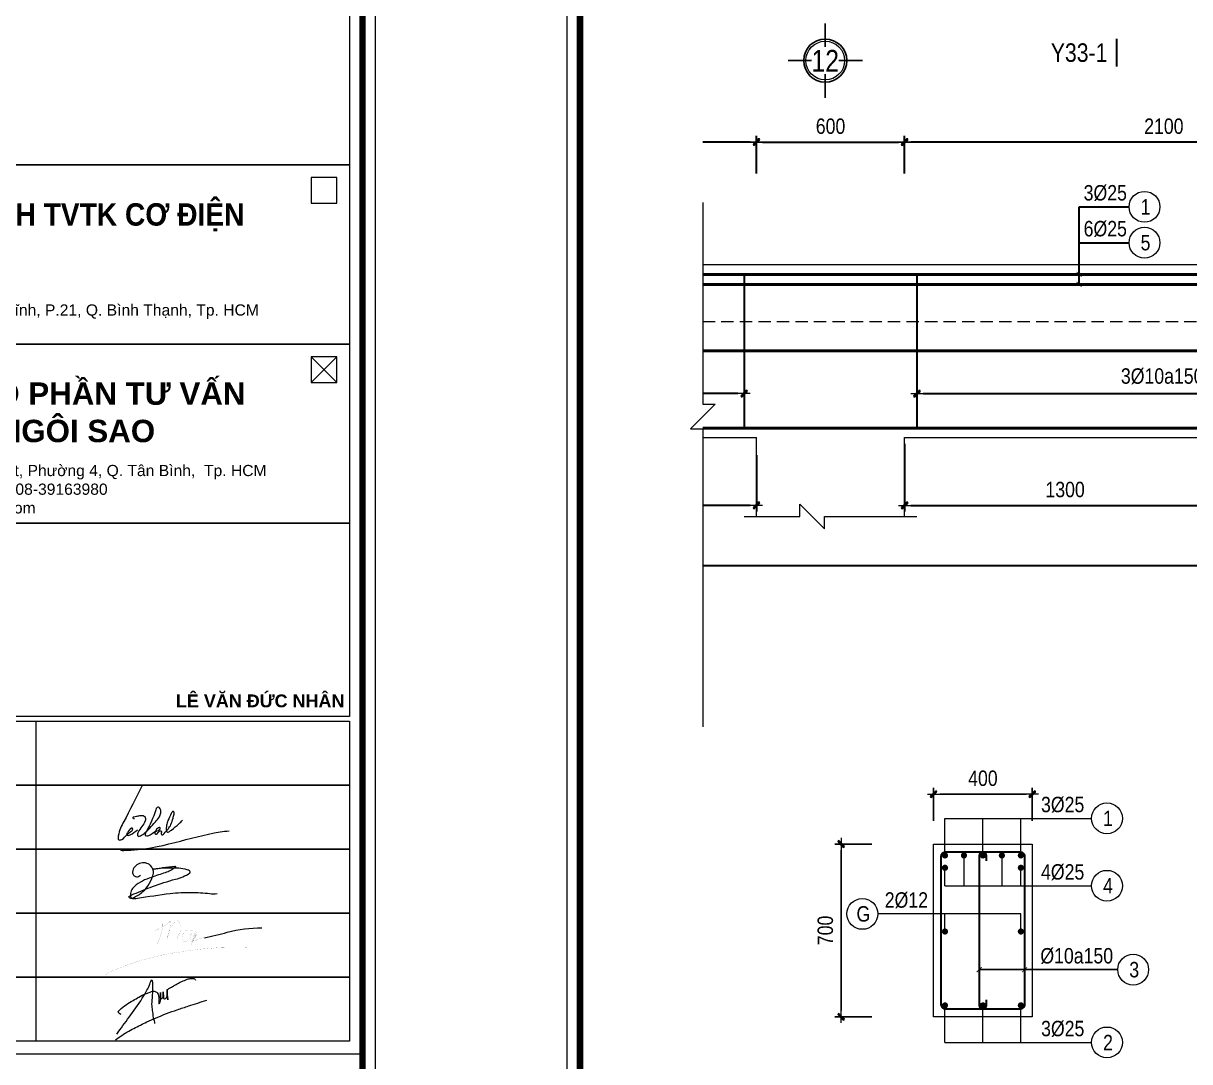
# Model space of a CAD drawing. Header units: millimetres. Extents: x 397144 to 8960116, y 345581 to 674207.
# Drawn here: x 5148064 to 5152788, y 653111 to 657317 of the extents above; entities that cross this region are included whole.
import ezdxf
from ezdxf.enums import TextEntityAlignment as Align
from ezdxf.xclip import XClip

# ---------------------------------------------------------------- set-up
doc = ezdxf.new("R2010")
doc.units = ezdxf.units.MM
doc.header["$XCLIPFRAME"] = 0
doc.header["$PDSIZE"] = -10
doc.linetypes.add('HIDDEN', pattern=[0.375, 0.25, -0.125])
doc.layers.get('0').update_dxf_attribs({"linetype": 'CONTINUOUS'})
doc.layers.get('Defpoints').update_dxf_attribs({"color": 12, "linetype": 'CONTINUOUS'})
for name, color, linetype, lineweight in [('2', 2, 'CONTINUOUS', 20), ('CDAI', 8, 'CONTINUOUS', 30), ('CHG_XX_Khung ten$0$TEXT', 7, 'CONTINUOUS', 15), ('CTHEP', 2, 'CONTINUOUS', 50), ('DBAO', 3, 'CONTINUOUS', 20), ('DGIONG', 4, 'CONTINUOUS', 13), ('KTH', 150, 'CONTINUOUS', 5), ('Net khuat', 8, 'HIDDEN', 13), ('STICK', 1, 'CONTINUOUS', 9), ('TEXT', 7, 'CONTINUOUS', 15)]:
    doc.layers.add(name, color=color, linetype=linetype, lineweight=lineweight)
doc.layers.add('8', color=8, linetype='CONTINUOUS')
doc.styles.add('CHG_XX_Khung ten$0$A1 BORDER$0$ARIAL', font='arial.ttf')
doc.styles.add('CHG_XX_Khung ten$0$A1 BORDER$0$Arial - Bold', font='arialbd.ttf', dxfattribs={"height": 2.5})
doc.styles.add('CHG_XX_Khung ten$0$Arial - Bold', font='arialbd.ttf')
doc.styles.add('HELVECONDENSE', font='VHELVCN_0.TTF')
doc.styles.add('Star-HelCon', font='VHELVCN_0.TTF')
doc.styles.add('TTP-HelCon', font='VHELVCN_0.TTF')
doc.styles.add('VNI-HELVE-CONDENSE', font='VHELVCN_0.TTF')
doc.dimstyles.new('kc-25', dxfattribs={"dimtxt": 62.5, "dimasz": 20, "dimexe": 20, "dimexo": 50, "dimgap": 25, "dimtad": 3, "dimdec": 0, "dimzin": 0, "dimdsep": 46, "dimtxsty": 'VNI-HELVE-CONDENSE', "dimblk": 'DIM', "dimcen": 2.5, "dimclrd": 256, "dimclre": 154, "dimclrt": 7, "dimaunit": 1, "dimadec": 0, "dimazin": 0, "dimtfac": 1, "dimtdec": 0, "dimtix": 1, "dimtmove": 0, "dimatfit": 3, "dimldrblk": 'DOT', "dimfxl": 1, "dimtolj": 1, "dimtzin": 0, "dimarcsym": 0})
doc.dimstyles.new('TTP-25', dxfattribs={"dimscale": 25, "dimtxt": 2.5, "dimasz": 1, "dimexe": 1, "dimexo": 1, "dimgap": 0.09, "dimtad": 0, "dimdec": 4, "dimrnd": 5, "dimzin": 9, "dimdsep": 46, "dimtxsty": 'TTP-HelCon', "dimblk": 'Stick1', "dimcen": 0.09, "dimdle": 1.5, "dimclrd": 256, "dimclre": 256, "dimclrt": 7, "dimadec": 0, "dimazin": 0, "dimtfac": 1, "dimtdec": 4, "dimtmove": 0, "dimatfit": 3, "dimldrblk": '_ArchTick1', "dimfxl": 1, "dimtvp": 1, "dimtolj": 1, "dimtzin": 0, "dimarcsym": 0})

# ---------------------------------------------------------------- blocks, each defined once
blk = doc.blocks.new('dau truc')
blk.add_circle((0, 0), 180)
at = {"layer": '8'}
for p, q in [((0, 127), (0, 345)), ((-127, 0), (-345, 0)), ((345, 0), (127, 0)), ((0, -345), (0, -127))]:
    blk.add_line(p, q, dxfattribs=at)
blk.add_circle((0, 0), 200, dxfattribs=at)
at = {"layer": 'TEXT', "style": 'HELVECONDENSE'}
blk.add_attdef('A', text='', height=233, dxfattribs=at).set_placement((0, 0), align=Align.MIDDLE)
blk = doc.blocks.new('MC')
at = {"layer": 'CTHEP', "const_width": 10}
blk.add_lwpolyline([(0, 150), (0, 0)], dxfattribs=at)
at = {"layer": 'TEXT', "style": 'TTP-HelCon'}
blk.add_attdef('A', text='', height=100, dxfattribs=at).set_placement((-50, 25.5), align=Align.RIGHT)
blk = doc.blocks.new('Stick1')
at = {"layer": 'STICK'}
h = blk.add_hatch(color=256, dxfattribs=at)
edge = h.paths.add_edge_path()
edge.add_line((0.3, 0.5), (-0.5, -0.3))
edge.add_arc((-0.4, -0.4), 0.141, 135, 315)
edge.add_line((-0.3, -0.5), (0.5, 0.3))
edge.add_arc((0.4, 0.4), 0.141, 315, 495)
blk.add_line((1, 0), (-1, 0), dxfattribs=at)
blk.add_lwpolyline([(0.3, 0.5), (-0.5, -0.3, 1), (-0.3, -0.5), (0.5, 0.3, 1), (0.3, 0.5, 1)], format="xyb", dxfattribs=at)
blk = doc.blocks.new('*D8381')
at = {"layer": 'Defpoints', "color": 0, "transparency": 16777216}
for p in [(5185290.4, 590133.3), (5187240.4, 590050.8), (5185290.4, 589993.3)]:
    blk.add_point(p, dxfattribs=at)
at = {"layer": 'KTH', "lineweight": -2, "transparency": 16777216}
for p, q in [((5185290.4, 590108.3), (5185290.4, 589968.3)), ((5187215.4, 589993.3), (5185315.4, 589993.3)), ((5187240.4, 590025.8), (5187240.4, 589968.3))]:
    blk.add_line(p, q, dxfattribs=at)
at = {"layer": 'KTH', "lineweight": -2, "transparency": 16777216, "xscale": 25, "yscale": 25, "zscale": 25, "rotation": 180}
blk.add_blockref('Stick1', (5185290.4, 589993.3), dxfattribs=at)
at = {"layer": 'KTH', "lineweight": -2, "transparency": 16777216, "xscale": 25, "yscale": 25, "zscale": 25}
blk.add_blockref('Stick1', (5187240.4, 589993.3), dxfattribs=at)
at = {"layer": 'KTH', "color": 7, "transparency": 16777216, "insert": (5186265.4, 590063.2), "char_height": 62.5, "attachment_point": 5, "style": 'TTP-HelCon'}
blk.add_mtext('\\A1;3Þ10a150-3', dxfattribs=at)
blk = doc.blocks.new('_ArchTick1')
at = {"color": 0, "const_width": 3.81}
blk.add_lwpolyline([(-12.7, -12.7), (12.7, 12.7)], dxfattribs=at)
blk = doc.blocks.new('*D8382')
at = {"layer": 'Defpoints', "color": 0, "transparency": 16777216}
for p in [(5189990.4, 590133.3), (5187940.4, 590050.8), (5189990.4, 589993.3)]:
    blk.add_point(p, dxfattribs=at)
at = {"layer": 'KTH', "lineweight": -2, "transparency": 16777216}
for p, q in [((5189990.4, 590108.3), (5189990.4, 589968.3)), ((5187940.4, 590025.8), (5187940.4, 589968.3)), ((5187965.4, 589993.3), (5189965.4, 589993.3))]:
    blk.add_line(p, q, dxfattribs=at)
at = {"layer": 'KTH', "lineweight": -2, "transparency": 16777216, "xscale": 25, "yscale": 25, "zscale": 25, "rotation": 180}
blk.add_blockref('Stick1', (5187940.4, 589993.3), dxfattribs=at)
at = {"layer": 'KTH', "lineweight": -2, "transparency": 16777216, "xscale": 25, "yscale": 25, "zscale": 25}
blk.add_blockref('Stick1', (5189990.4, 589993.3), dxfattribs=at)
at = {"layer": 'KTH', "color": 7, "transparency": 16777216, "insert": (5188965.4, 590063.2), "char_height": 62.5, "attachment_point": 5, "style": 'TTP-HelCon'}
blk.add_mtext('\\A1;3Þ10a150-3', dxfattribs=at)
blk = doc.blocks.new('*D8383')
at = {"layer": 'Defpoints', "color": 0, "transparency": 16777216}
for p in [(5187890.4, 591012.3), (5187890.4, 590859.2), (5189990.4, 590859.2)]:
    blk.add_point(p, dxfattribs=at)
at = {"layer": 'KTH', "lineweight": -2, "transparency": 16777216}
for p, q in [((5187890.4, 590884.2), (5187890.4, 591037.3)), ((5189990.4, 590884.2), (5189990.4, 591037.3)), ((5189965.4, 591012.3), (5187915.4, 591012.3))]:
    blk.add_line(p, q, dxfattribs=at)
at = {"layer": 'KTH', "lineweight": -2, "transparency": 16777216, "xscale": 25, "yscale": 25, "zscale": 25, "rotation": 180}
blk.add_blockref('Stick1', (5187890.4, 591012.3), dxfattribs=at)
at = {"layer": 'KTH', "lineweight": -2, "transparency": 16777216, "xscale": 25, "yscale": 25, "zscale": 25}
blk.add_blockref('Stick1', (5189990.4, 591012.3), dxfattribs=at)
at = {"layer": 'KTH', "color": 7, "transparency": 16777216, "insert": (5188940.4, 591076.1), "char_height": 62.5, "attachment_point": 5, "style": 'TTP-HelCon'}
blk.add_mtext('\\A1;2100', dxfattribs=at)
blk = doc.blocks.new('*D8384')
at = {"layer": 'Defpoints', "color": 0, "transparency": 16777216}
for p in [(5187890.4, 591012.3), (5187290.4, 590859.2), (5187890.4, 590859.2)]:
    blk.add_point(p, dxfattribs=at)
at = {"layer": 'KTH', "lineweight": -2, "transparency": 16777216}
for p, q in [((5187290.4, 590884.2), (5187290.4, 591037.3)), ((5187890.4, 590884.2), (5187890.4, 591037.3)), ((5187315.4, 591012.3), (5187865.4, 591012.3))]:
    blk.add_line(p, q, dxfattribs=at)
at = {"layer": 'KTH', "lineweight": -2, "transparency": 16777216, "xscale": 25, "yscale": 25, "zscale": 25, "rotation": 180}
blk.add_blockref('Stick1', (5187290.4, 591012.3), dxfattribs=at)
at = {"layer": 'KTH', "lineweight": -2, "transparency": 16777216, "xscale": 25, "yscale": 25, "zscale": 25}
blk.add_blockref('Stick1', (5187890.4, 591012.3), dxfattribs=at)
at = {"layer": 'KTH', "color": 7, "transparency": 16777216, "insert": (5187590.4, 591076.1), "char_height": 62.5, "attachment_point": 5, "style": 'TTP-HelCon'}
blk.add_mtext('\\A1;600', dxfattribs=at)
blk = doc.blocks.new('*D8385')
at = {"layer": 'Defpoints', "color": 0, "transparency": 16777216}
for p in [(5187890.4, 589814.8), (5189190.4, 589814.8), (5189190.4, 589540.6)]:
    blk.add_point(p, dxfattribs=at)
at = {"layer": 'KTH', "lineweight": -2, "transparency": 16777216}
for p, q in [((5187890.4, 589789.8), (5187890.4, 589515.6)), ((5189190.4, 589789.8), (5189190.4, 589515.6)), ((5187915.4, 589540.6), (5189165.4, 589540.6))]:
    blk.add_line(p, q, dxfattribs=at)
at = {"layer": 'KTH', "lineweight": -2, "transparency": 16777216, "xscale": 25, "yscale": 25, "zscale": 25, "rotation": 180}
blk.add_blockref('Stick1', (5187890.4, 589540.6), dxfattribs=at)
at = {"layer": 'KTH', "lineweight": -2, "transparency": 16777216, "xscale": 25, "yscale": 25, "zscale": 25}
blk.add_blockref('Stick1', (5189190.4, 589540.6), dxfattribs=at)
at = {"layer": 'KTH', "color": 7, "transparency": 16777216, "insert": (5188540.4, 589604.4), "char_height": 62.5, "attachment_point": 5, "style": 'TTP-HelCon'}
blk.add_mtext('\\A1;1300', dxfattribs=at)
blk = doc.blocks.new('DIM')
h = blk.add_hatch(color=1)
h.paths.add_polyline_path([(0.49, 0.29, 1), (0.29, 0.49), (-0.19, 0), (0.19, 0)])
h.paths.add_polyline_path([(0.19, 0), (-0.19, 0), (-0.49, -0.29, 1), (-0.29, -0.49)])
at = {"color": 9}
for p, q in [((-0.19, 0), (-1.5, 0)), ((0.19, 0), (1.5, 0))]:
    blk.add_line(p, q, dxfattribs=at)
at = {"color": 1}
for p, q in [((-0.49, -0.29), (0.29, 0.49)), ((-0.29, -0.49), (0.49, 0.29)), ((-0.19, 0), (0.19, 0))]:
    blk.add_line(p, q, dxfattribs=at)
blk.add_arc((-0.39, -0.39), 0.138, 135, 315, dxfattribs=at)
blk = doc.blocks.new('*D8386')
at = {"layer": 'Defpoints', "color": 0, "transparency": 16777216}
for p in [(5185990.4, 589789.5), (5187290.4, 589769.1), (5185990.4, 589540.6)]:
    blk.add_point(p, dxfattribs=at)
at = {"layer": 'KTH', "lineweight": -2, "transparency": 16777216}
for p, q in [((5185990.4, 589764.5), (5185990.4, 589515.6)), ((5187290.4, 589744.1), (5187290.4, 589515.6)), ((5187265.4, 589540.6), (5186015.4, 589540.6))]:
    blk.add_line(p, q, dxfattribs=at)
at = {"layer": 'KTH', "lineweight": -2, "transparency": 16777216, "xscale": 25, "yscale": 25, "zscale": 25, "rotation": 180}
blk.add_blockref('Stick1', (5185990.4, 589540.6), dxfattribs=at)
at = {"layer": 'KTH', "lineweight": -2, "transparency": 16777216, "xscale": 25, "yscale": 25, "zscale": 25}
blk.add_blockref('Stick1', (5187290.4, 589540.6), dxfattribs=at)
at = {"layer": 'KTH', "color": 7, "transparency": 16777216, "insert": (5186640.4, 589604.4), "char_height": 62.5, "attachment_point": 5, "style": 'TTP-HelCon'}
blk.add_mtext('\\A1;1300', dxfattribs=at)
blk = doc.blocks.new('*D8387')
at = {"layer": 'Defpoints', "color": 0, "transparency": 16777216}
for p in [(5185290.4, 591012.3), (5185290.4, 590848.3), (5187290.4, 590859.2)]:
    blk.add_point(p, dxfattribs=at)
at = {"layer": 'KTH', "lineweight": -2, "transparency": 16777216}
for p, q in [((5185290.4, 590873.3), (5185290.4, 591037.3)), ((5187290.4, 590884.2), (5187290.4, 591037.3)), ((5187265.4, 591012.3), (5185315.4, 591012.3))]:
    blk.add_line(p, q, dxfattribs=at)
at = {"layer": 'KTH', "lineweight": -2, "transparency": 16777216, "xscale": 25, "yscale": 25, "zscale": 25, "rotation": 180}
blk.add_blockref('Stick1', (5185290.4, 591012.3), dxfattribs=at)
at = {"layer": 'KTH', "lineweight": -2, "transparency": 16777216, "xscale": 25, "yscale": 25, "zscale": 25}
blk.add_blockref('Stick1', (5187290.4, 591012.3), dxfattribs=at)
at = {"layer": 'KTH', "color": 7, "transparency": 16777216, "insert": (5186290.4, 591076.1), "char_height": 62.5, "attachment_point": 5, "style": 'TTP-HelCon'}
blk.add_mtext('\\A1;2000', dxfattribs=at)
blk = doc.blocks.new('*D1226')
at = {"layer": 'Defpoints', "color": 0, "transparency": 16777216}
for p in [(5180090.4, 589449.5), (5189890.4, 589464.5), (5189890.4, 589296.9)]:
    blk.add_point(p, dxfattribs=at)
at = {"layer": 'KTH', "lineweight": -2, "transparency": 16777216}
for p, q in [((5180090.4, 589424.5), (5180090.4, 589271.9)), ((5189890.4, 589439.5), (5189890.4, 589271.9)), ((5180115.4, 589296.9), (5189865.4, 589296.9))]:
    blk.add_line(p, q, dxfattribs=at)
at = {"layer": 'KTH', "lineweight": -2, "transparency": 16777216, "xscale": 25, "yscale": 25, "zscale": 25, "rotation": 180}
blk.add_blockref('Stick1', (5180090.4, 589296.9), dxfattribs=at)
at = {"layer": 'KTH', "lineweight": -2, "transparency": 16777216, "xscale": 25, "yscale": 25, "zscale": 25}
blk.add_blockref('Stick1', (5189890.4, 589296.9), dxfattribs=at)
at = {"layer": 'KTH', "color": 7, "transparency": 16777216, "insert": (5184990.4, 589360.7), "char_height": 62.5, "attachment_point": 5, "style": 'TTP-HelCon'}
blk.add_mtext('\\A1;10500', dxfattribs=at)
blk = doc.blocks.new('CHG_XX_Khung ten')
for p, q in [((816, 283.93), (820, 287.93)), ((820, 283.93), (816, 287.93)), ((687, 179), (824, 179))]:
    blk.add_line(p, q)
at = {"color": 9, "linetype": 'Continuous'}
blk.add_line((773, 231), (773, 181), dxfattribs=at)
for points in [[(15, 579), (826, 579), (826, 15), (15, 15)], [(816, 311.93), (820, 311.93), (820, 315.93), (816, 315.93)], [(816, 283.93), (820, 283.93), (820, 287.93), (816, 287.93)]]:
    blk.add_lwpolyline(points, close=True)
at = {"color": 4, "linetype": 'Continuous', "const_width": 1}
blk.add_lwpolyline([(17, 577), (824, 577), (824, 17), (17, 17)], close=True, dxfattribs=at)
at = {"linetype": 'Continuous'}
for points in [[(689, 368.62), (822, 368.62), (822, 317.93), (689, 317.93)], [(689, 317.93), (822, 317.93), (822, 289.93), (689, 289.93)], [(689, 289.93), (822, 289.93), (822, 261.93), (689, 261.93)]]:
    blk.add_lwpolyline(points, close=True, dxfattribs=at)
at = {"color": 9, "linetype": 'Continuous'}
for points in [[(689, 261.93), (822, 261.93), (822, 231.73), (689, 231.73)], [(822, 221), (689, 221), (689, 231), (822, 231)], [(822, 211), (689, 211), (689, 221), (822, 221)], [(822, 201), (689, 201), (689, 211), (822, 211)], [(822, 191), (689, 191), (689, 201), (822, 201)], [(822, 181), (689, 181), (689, 191), (822, 191)]]:
    blk.add_lwpolyline(points, close=True, dxfattribs=at)
blk.add_lwpolyline([(822, 211), (689, 211), (822, 211)], dxfattribs=at)
at = {"color": 1}
for points in [[(785.63, 182.08), (787.56, 184.76), (789.61, 187.7), (790.35, 188.98), (790.79, 189.92), (791.06, 190.59), (791.21, 189.09), (791.18, 188.31), (791.14, 187.75), (791.09, 186.47), (791.21, 185.58), (791.42, 184.31), (791.51, 183.99), (791.51, 183.74)], [(786.29, 185.19), (785.86, 185.61), (786.06, 185.86), (787.11, 186.7), (788.17, 187.35), (789.1, 187.9), (790.12, 188.41), (790.69, 188.61), (791.04, 188.74), (791.47, 188.79), (791.73, 188.72), (791.92, 188.61), (792.08, 188.33), (792.16, 188.06), (792.21, 187.84), (792.21, 187.27), (792.2, 187.05), (792.23, 186.85), (792.39, 187.1), (792.48, 187.84), (792.46, 188.12), (792.44, 188.61), (792.46, 188.03), (792.53, 187.67), (792.73, 187.74), (792.86, 187.87), (792.9, 188.09), (792.9, 188.28), (792.87, 188.7), (792.91, 188.19), (792.93, 187.79), (792.94, 187.69), (793.11, 187.61), (793.31, 187.73), (793.45, 187.93), (793.48, 188.22), (793.48, 188.64), (793.48, 189.05), (793.48, 188.49), (793.56, 187.84), (793.63, 187.45), (793.48, 188.6), (793.51, 188.92), (794.2, 189.45), (794.72, 189.76), (795.44, 190.17), (796.2, 190.5), (796.65, 190.69), (797.26, 190.79), (797.77, 190.74), (797.95, 190.55)], [(785.43, 181.21), (786.17, 181.73), (788.31, 183), (790.34, 184), (791.77, 184.64), (795.08, 185.91), (796.87, 186.5), (799.7, 187.42)]]:
    blk.add_spline(points, degree=3, dxfattribs=at)
at = {"layer": 'CHG_XX_Khung ten$0$TEXT', "color": 1}
blk.add_lwpolyline([(801.29, 204.04, -0.124137), (800.16, 204.02, 0.028888), (797.25, 204.19, 0.026156), (793.98, 204.04, 0.007061), (788.86, 203.28, -0.091769), (787.85, 203.27, -0.25841), (787.51, 203.62, -0.039719), (788.28, 204, -0.004242), (791.23, 205.18, -0.019244), (794.8, 206.31, 0.094204), (797.02, 207.28, 0.504882), (796.98, 207.63, 0.07616), (796.3, 207.87, 0.041135), (794.97, 208.03, 0.034641), (791.34, 207.9, 0.01407), (792.8, 208.12, 0.003668), (794.71, 208.36, -0.800617), (794.79, 208.18, -0.093248), (793.21, 207.32, 0.020479), (791.05, 206.59, 0.096842), (788.38, 205.18, 0.259163), (787.77, 203.63, 0.564182), (788.17, 203.39, 0.087383), (789.69, 204.36, 0.156422), (791.35, 207.23, 0.228987), (790.91, 208.45, 0.272068), (789.19, 208.76, 0.293527), (788.08, 207.43, 0.171419), (788.25, 206.94, 0.281707), (788.69, 206.7, 0.217513), (789.34, 206.92)], format="xyb", dxfattribs=at)
at = {"layer": 'CHG_XX_Khung ten$0$TEXT', "color": 1, "const_width": 0.0121}
for points in [[(791.6, 198.34, 0.143835), (794.1, 199.89, -0.075685), (793.5, 197.02, -0.172299), (794.95, 199.92, -0.299798), (795.6, 198.96, -0.170508), (795.36, 197.75, 0.168316), (795.11, 197.03)], [(791.95, 196.04, -0.054469), (792.33, 197.1, 0.103257), (792.78, 199.38)], [(797.47, 197.92, 0.401177), (797.3, 198.32, 0.483935), (795.9, 197.43, 0.196997), (796.02, 196.61, 0.296639), (796.38, 196.53, 0.183057), (797.12, 197.39)], [(797.48, 198.09, 0.142769), (797.07, 197.1, 0.220826), (797.29, 196.56, 0.106687), (798.07, 198.16, 0.181562), (797.64, 197.4, -0.039872), (797.25, 196.09, -0.060225), (798.09, 197.69, 0.017174), (797.52, 196.45, -0.149286), (799.3, 197.16)], [(806.31, 195.73, -0.026807), (805.12, 195.66, 0.027369), (800.25, 195.52, 0.022423), (795.26, 194.89, 0.038275), (791.04, 194.04, 0.053272), (785.95, 192.37, 0.118692), (783.44, 190.96)]]:
    blk.add_lwpolyline(points, format="xyb", dxfattribs=at)
at = {"layer": 'CHG_XX_Khung ten$0$TEXT', "color": 1}
for centre, radius, start, end in [((808.51, 174.85), 23.83, 90.5448, 103.6788), ((793.37, 230.45), 33.81, 280.1185, 286.3373)]:
    blk.add_arc(centre, radius, start, end, dxfattribs=at)
for points in [[(789.62, 220.97), (786.72, 215.31), (785.87, 213.03), (785.94, 212.46), (786.42, 212.53), (787.18, 213.24), (787.77, 213.73), (788.12, 214.16), (788.07, 214.29), (787.94, 214.27), (787.28, 213.56), (787.2, 213.33), (787.26, 213.21), (787.44, 213.16), (787.7, 213.23), (788.87, 214.02)], [(788.4, 215.73), (788.18, 215.82), (788.21, 216), (788.32, 216.07), (788.7, 216.16), (789.23, 216.24), (789.76, 216.24), (790.01, 216.08), (790.1, 215.79), (790.05, 215.41), (788.96, 213.65), (788.88, 213.4), (788.88, 213.13), (789, 213.02), (789.17, 213.01), (789.51, 213.17), (790.77, 214.27), (791.67, 215.27), (792.3, 216.07), (792.5, 216.66), (792.49, 217.11), (792.33, 217.45), (792.13, 217.58), (791.94, 217.52), (791.73, 217.16), (790.12, 213.5), (790.04, 213.21), (790.14, 213.12), (791.53, 213.7), (792.32, 214.06), (792.42, 214.24), (792.36, 214.39), (792.17, 214.35), (791.86, 214.12), (791.68, 213.82), (791.57, 213.47), (791.67, 213.35), (791.96, 213.42), (792.51, 213.89), (792.61, 213.78), (792.55, 213.52), (792.61, 213.3), (792.77, 213.25), (793.05, 213.46), (794.1, 214.86), (794.42, 215.85), (794.57, 216.45), (794.53, 216.83), (794.42, 216.89), (794.27, 216.8), (794.14, 216.57), (793.62, 215.47), (793.41, 214.74), (793.36, 214.18), (793.41, 213.82), (793.56, 213.67), (793.77, 213.71), (794.19, 213.99), (795.35, 214.98), (795.89, 215.51)], [(786.22, 211.12), (786.28, 210.87), (786.71, 210.78), (801.78, 213.69), (803.18, 213.88)]]:
    blk.add_spline(points, degree=3, dxfattribs=at)
at = {"style": 'CHG_XX_Khung ten$0$Arial - Bold'}
blk.add_text('LÊ VĂN ĐỨC NHÂN', height=2.0073, dxfattribs=at).set_placement((821.19, 234.17), align=Align.MIDDLE_RIGHT)
at = {"ltscale": 10}
for s, insert, char_height, width, attachment_point, style in [('{\\W0.9;CÔNG TY TNHH TVTK CƠ ĐIỆN \\PĐỒNG TÂM}', (739.49, 311.93), 3.5, 76.248, 1, 'CHG_XX_Khung ten$0$A1 BORDER$0$Arial - Bold'), ('\\pt8.75;Địa chỉ: 168 Xô Viết Nghệ Tĩnh, P.21, Q. Bình Thạnh, Tp. HCM \\P\\ptz;Tel: (084.28) 3898 0958', (739.49, 290.93), 1.75, 83.001, 7, 'CHG_XX_Khung ten$0$A1 BORDER$0$ARIAL'), ('CÔNG TY CỔ PHẦN TƯ VẤN \\PXÂY DỰNG NGÔI SAO', (739.49, 283.93), 3.5, 76.248, 1, 'CHG_XX_Khung ten$0$A1 BORDER$0$Arial - Bold'), ('Địa chỉ: 34 Hoàng Quốc Việt, Phường 4, Q. Tân Bình,  Tp. HCM\\PTel: +08-39163980 - Fax : +08-39163980 \\PEmail:  ctyngoisao@gmail.com', (739.49, 262.93), 1.75, 83.001, 7, 'CHG_XX_Khung ten$0$A1 BORDER$0$ARIAL')]:
    blk.add_mtext(s, dxfattribs=dict(at, insert=insert, char_height=char_height, width=width, attachment_point=attachment_point, style=style))
blk = doc.blocks.new('*D2241')
at = {"layer": 'Defpoints', "color": 0, "ltscale": 500, "transparency": 16777216}
for p in [(5151750.7, 654195.1), (5151750.7, 654061.9), (5152150.7, 654061.9)]:
    blk.add_point(p, dxfattribs=at)
at = {"layer": 'KTH', "lineweight": -2, "ltscale": 500, "transparency": 16777216}
for p, q in [((5151750.7, 654086.9), (5151750.7, 654220.1)), ((5152125.7, 654195.1), (5151775.7, 654195.1)), ((5152150.7, 654086.9), (5152150.7, 654220.1))]:
    blk.add_line(p, q, dxfattribs=at)
at = {"layer": 'KTH', "lineweight": -2, "ltscale": 500, "transparency": 16777216, "xscale": 25, "yscale": 25, "zscale": 25, "rotation": 180}
blk.add_blockref('Stick1', (5151750.7, 654195.1), dxfattribs=at)
at = {"layer": 'KTH', "lineweight": -2, "ltscale": 500, "transparency": 16777216, "xscale": 25, "yscale": 25, "zscale": 25}
blk.add_blockref('Stick1', (5152150.7, 654195.1), dxfattribs=at)
at = {"layer": 'KTH', "color": 7, "ltscale": 500, "transparency": 16777216, "insert": (5151950.7, 654258.9), "char_height": 62.5, "attachment_point": 5, "style": 'TTP-HelCon'}
blk.add_mtext('\\A1;400', dxfattribs=at)
blk = doc.blocks.new('*D2242')
at = {"layer": 'Defpoints', "color": 0, "ltscale": 500, "transparency": 16777216}
for p in [(5151526.3, 653992.9), (5151376.4, 653292.9), (5151526.3, 653292.9)]:
    blk.add_point(p, dxfattribs=at)
at = {"layer": 'KTH', "lineweight": -2, "ltscale": 500, "transparency": 16777216}
for p, q in [((5151501.3, 653992.9), (5151351.4, 653992.9)), ((5151376.4, 653967.9), (5151376.4, 653317.9)), ((5151501.3, 653292.9), (5151351.4, 653292.9))]:
    blk.add_line(p, q, dxfattribs=at)
at = {"layer": 'KTH', "lineweight": -2, "ltscale": 500, "transparency": 16777216, "xscale": 25, "yscale": 25, "zscale": 25}
for p, rotation in [((5151376.4, 653992.9), 90), ((5151376.4, 653292.9), 270)]:
    blk.add_blockref('Stick1', p, dxfattribs=dict(at, rotation=rotation))
at = {"layer": 'KTH', "color": 7, "ltscale": 500, "transparency": 16777216, "insert": (5151312.6, 653642.9), "char_height": 62.5, "attachment_point": 5, "rotation": 90, "style": 'TTP-HelCon'}
blk.add_mtext('\\A1;700', dxfattribs=at)
blk = doc.blocks.new('Y-37')
at = {"layer": 'CTHEP'}
blk.add_line((1119.46907, 681.17417), (49858.11137, 681.13827), dxfattribs=at)
for points in [[(49989.46907, 361.93876), (49989.46907, 990.12597), (171.95451, 990.1847)], [(172.63649, 368.18914), (10138.47515, 368.18041), (10718.3369, 368.1785), (17169.46907, 368.15021), (17743.51458, 368.14833), (49905.53617, 368.12618), (49905.53617, 891.00169)]]:
    blk.add_lwpolyline(points, dxfattribs=at)
at = {"layer": 'Net khuat', "ltscale": 200}
blk.add_lwpolyline([(1769.46647, 329.18456), (1769.46647, 799.18779), (50019.46907, 799.18779)], dxfattribs=at)
blk = doc.blocks.new('AY-33')
at = {"layer": 'CDAI', "ltscale": 52.5}
for p, q in [((5187240.36551, 590479.86265), (5187240.36551, 589849.86265)), ((5187940.36291, 590479.85882), (5187940.36291, 589853.84268))]:
    blk.add_line(p, q, dxfattribs=at)
at = {"layer": 'CTHEP'}
for p, q in [((5185290.40499, 590435.84949), (5189990.36291, 590435.83785)), ((5171674.09057, 590166.85075), (5196483.5754, 590166.83185))]:
    blk.add_line(p, q, dxfattribs=at)
for points in [[(5196810.36291, 589847.60311), (5196810.36291, 590475.79032), (5171520.36551, 590475.86587)], [(5171578.60447, 590230.25598), (5171578.60447, 589853.86591), (5196259.37159, 589853.84476), (5196748.53006, 589853.79053), (5196748.53006, 589853.79053)]]:
    blk.add_lwpolyline(points, dxfattribs=at)
at = {"layer": 'DBAO'}
for points in [[(5187890.36291, 589814.84602), (5196840.36149, 589814.83525), (5196840.36291, 590514.70496), (5171490.36551, 590514.87736), (5171490.36551, 589814.86587), (5171490.36551, 589814.86587), (5171490.36551, 589494.86587)], [(5179890.36291, 589814.85649), (5187290.36551, 589814.84674)], [(5187290.36551, 589494.86265), (5187290.36551, 589814.86265)], [(5187890.36291, 589494.86265), (5187890.36291, 589814.86265)]]:
    blk.add_lwpolyline(points, dxfattribs=at)
at = {"layer": 'DGIONG'}
blk.add_lwpolyline([(5187240.36551, 589494.86265), (5187465.36551, 589494.86265), (5187465.36551, 589544.86265), (5187565.36551, 589444.86265), (5187565.36551, 589494.86265), (5187940.36291, 589494.85882)], dxfattribs=at)
for centre in [(5188862.0621, 590749.66704), (5188862.0621, 590604.36804)]:
    blk.add_circle(centre, 62.5, dxfattribs=at)
at = {"layer": 'Net khuat', "ltscale": 200}
blk.add_lwpolyline([(5171490.36551, 589814.86587), (5171490.36551, 589814.86587), (5172090.36551, 589814.86587), (5172090.36551, 590284.86587), (5196840.36244, 590284.86587)], dxfattribs=at)
at = {"xscale": 0.75, "yscale": 0.75, "zscale": 0.75}
blk.add_blockref('MC', (5172970.64772, 589082.08523), dxfattribs=at).add_auto_attribs({'A': 'Y33-1'})
at = {"layer": '2', "ltscale": 300}
ref = blk.add_blockref('dau truc', (5171790.36551, 589106.50433), dxfattribs=dict(at, xscale=0.4367131292819977, yscale=0.4367131292819977, zscale=0.4367131292819977))
ref.add_attrib('A', '12', dxfattribs={"layer": 'TEXT', "height": 87.5, "style": 'HELVECONDENSE'}).set_placement((5171790.36551, 589106.50433), align=Align.MIDDLE)
at = {"layer": 'TEXT', "style": 'TTP-HelCon'}
for s, p in [('3Þ25', (5188615.55205, 590775.51998)), ('6Þ25', (5188615.55205, 590630.22098))]:
    blk.add_text(s, height=62.5, dxfattribs=at).set_placement(p)
at = {"layer": 'TEXT', "style": 'Star-HelCon'}
for s, p in [('1', (5188866.22876, 590749.66704)), ('5', (5188866.22876, 590604.36804))]:
    blk.add_text(s, height=62.5, dxfattribs=at).set_placement(p, align=Align.MIDDLE)
at = {"layer": 'KTH'}
for base, p1, p2, picture, middle in [((5185290.36551, 591012.25699), (5187290.36551, 590859.16026), (5185290.36551, 590848.25699), '*D8387', (5186290.36551, 591076.09032)), ((5187890.36291, 591012.25699), (5187290.36551, 590859.16026), (5187890.36291, 590859.16026), '*D8384', (5187590.36421, 591076.09032)), ((5185990.36551, 589540.60081), (5187290.36551, 589769.12152), (5185990.36551, 589789.45943), '*D8386', (5186640.36551, 589604.43415))]:
    dim = blk.add_linear_dim(base=base, p1=p1, p2=p2, angle=180, dimstyle='TTP-25', override={"dimtmove": 1}, dxfattribs=at)
    dim.commit()
    dim.dimension.update_dxf_attribs({"geometry": picture, "text_midpoint": middle})
for base, p1, p2, picture, middle in [((5187890.36291, 591012.25316), (5189990.36291, 590859.16026), (5187890.36291, 590859.16026), '*D8383', (5188940.36291, 591076.08649)), ((5189190.36291, 589540.60081), (5187890.36291, 589814.83301), (5189190.36291, 589814.81866), '*D8385', (5188540.36291, 589604.43415))]:
    dim = blk.add_linear_dim(base=base, p1=p1, p2=p2, dimstyle='TTP-25', override={"dimtmove": 1}, dxfattribs=at)
    dim.commit()
    dim.dimension.update_dxf_attribs({"geometry": picture, "text_midpoint": middle})
dim = blk.add_linear_dim(base=(5185290.36551, 589993.28646), p1=(5187240.36551, 590050.75981), p2=(5185290.36551, 590133.29964), angle=180, text='3Þ10a150-3', dimstyle='TTP-25', override={"dimtmove": 1}, dxfattribs=at)
dim.commit()
dim.dimension.update_dxf_attribs({"geometry": '*D8381', "text_midpoint": (5186265.36551, 590063.20313)})
for base, p1, p2, text, picture, middle in [((5189990.36291, 589993.28646), (5187940.36291, 590050.75981), (5189990.36291, 590133.29964), '3Þ10a150-3', '*D8382', (5188965.36291, 590063.20313)), ((5189890.36551, 589296.88478), (5180090.36551, 589449.53386), (5189890.36551, 589464.49877), '10500', '*D1226', (5184990.36551, 589360.71811))]:
    dim = blk.add_linear_dim(base=base, p1=p1, p2=p2, text=text, dimstyle='TTP-25', override={"dimtmove": 1}, dxfattribs=at)
    dim.commit()
    dim.dimension.update_dxf_attribs({"geometry": picture, "text_midpoint": middle})
at = {"layer": 'DGIONG'}
for points in [[(5188597.04028, 590475.85893), (5188597.04001, 590749.66704), (5188799.5621, 590749.66704)], [(5188597.03992, 590435.85893), (5188597.03966, 590604.36804), (5188799.56174, 590604.36804)]]:
    blk.add_leader(points, dimstyle='kc-25', override={"dimtad": 0, "dimldrblk": 'ArchTick', "dimfxl": 100, "dimarcsym": 1}, dxfattribs=at)

msp = doc.modelspace()

# ---------------------------------------------------------------- linework, layer by layer
at = {"layer": 'CDAI', "ltscale": 0.8}
msp.add_lwpolyline([(5150318.75628, 663460.45642), (5167688.36171, 663460.45642), (5167688.36171, 648942.57726), (5150318.75628, 648942.57726)], close=True, dxfattribs=at)
at = {"layer": 'DGIONG'}
msp.add_lwpolyline([(5150816.09843, 656591.42908), (5150816.09843, 655774.93072), (5150866.09843, 655774.93072), (5150766.09843, 655674.93072), (5150816.09843, 655674.93072), (5150816.09843, 654467.2386)], dxfattribs=at)

# ---------------------------------------------------------------- block references
at = {"layer": 'CDAI'}
ref = msp.add_blockref('AY-33', (-20478.27974, 68060.02924), dxfattribs=at)
XClip(ref).set_block_clipping_path([(5170797.036019085, 588847.9135108036), (5188044.6407116679, 591175.458884406)])
ref = msp.add_blockref('AY-33', (-36256.82443, 65824.19403), dxfattribs=at)
XClip(ref).set_block_clipping_path([(5187072.9228530833, 588883.4720972711), (5197002.229731461, 591175.458884406)])
at = {"layer": 'KTH', "ltscale": 0.8, "xscale": 25.92478421702978, "yscale": 25.92478421702978, "zscale": 25.92478421702978}
msp.add_blockref('CHG_XX_Khung ten', (5128075.29142, 648501.85593), dxfattribs=at)
at = {"layer": 'KTH'}
ref = msp.add_blockref('Y-37', (5148353.31066, 654963.63534), dxfattribs=at)
XClip(ref).set_block_clipping_path([(24214.9519791277, -680.1193877168), (36382.772109678, 1780.5019833395)])

# ---------------------------------------------------------------- next in the draw order: block references
at = {"layer": 'KTH', "ltscale": 0.8, "xscale": 25.92478421702978, "yscale": 25.92478421702978, "zscale": 25.92478421702978}
msp.add_blockref('CHG_XX_Khung ten', (5149878.03495, 648501.85593), dxfattribs=at)

# ---------------------------------------------------------------- next in the draw order: linework, layer by layer
at = {"layer": 'CDAI'}
msp.add_lwpolyline([(5151800.67761, 653961.60434), (5152100.67761, 653961.60434, -0.4142135624), (5152119.42761, 653942.85434), (5152119.42761, 653342.85434, -0.4142135624), (5152100.67761, 653324.10434), (5151800.67761, 653324.10434, -0.4142135624), (5151781.92761, 653342.85434), (5151781.92761, 653942.85434, -0.4142135624)], format="xyb", close=True, dxfattribs=at)
msp.add_lwpolyline([(5151965.67761, 653924.68435), (5151965.67761, 653946.60434, 0.4142135624), (5151950.67761, 653961.60434), (5151950.67761, 653961.60434, 0.4142135624), (5151935.67761, 653946.60434), (5151935.67761, 653339.10434, 0.4142135624), (5151950.67761, 653324.10434), (5151950.67761, 653324.10434, 0.4142135624), (5151965.67761, 653339.10434), (5151965.67761, 653361.02433)], format="xyb", dxfattribs=at)
at = {"layer": 'CTHEP', "const_width": 12.5}
for points in [[(5151790.67761, 653946.60434, 1), (5151803.17761, 653946.60434, 1)], [(5151867.55261, 653946.60434, 1), (5151880.05261, 653946.60434, 1)], [(5151944.42761, 653946.60434, 1), (5151956.92761, 653946.60434, 1)], [(5152021.30261, 653946.60434, 1), (5152033.80261, 653946.60434, 1)], [(5152098.17761, 653946.60434, 1), (5152110.67761, 653946.60434, 1)], [(5151790.67761, 653896.60434, 1), (5151803.17761, 653896.60434, 1)], [(5152098.17761, 653896.60434, 1), (5152110.67761, 653896.60434, 1)], [(5151803.17761, 653638.4474, -1), (5151790.67761, 653638.4474, -1)], [(5152110.67761, 653638.4474, -1), (5152098.17761, 653638.4474, -1)], [(5151790.67761, 653339.10434, 1), (5151803.17761, 653339.10434, 1)], [(5151944.42761, 653339.10434, 1), (5151956.92761, 653339.10434, 1)], [(5152098.17761, 653339.10434, 1), (5152110.67761, 653339.10434, 1)]]:
    msp.add_lwpolyline(points, format="xyb", close=True, dxfattribs=at)
at = {"layer": 'DBAO', "flags": 128}
for points in [[(5151750.67761, 653992.85434), (5152150.67761, 653992.85434)], [(5152150.67761, 653992.85434), (5152150.67761, 653292.85434), (5151750.67761, 653292.85434), (5151750.67761, 653992.85434)]]:
    msp.add_lwpolyline(points, dxfattribs=at)
at = {"layer": 'DGIONG'}
for p, q in [((5151796.92761, 653946.60434), (5151796.92761, 654096.60434)), ((5151796.92761, 654096.60434), (5152390.67761, 654096.60434)), ((5151950.67761, 653946.60434), (5151950.67761, 654096.60434)), ((5152104.42761, 653946.60434), (5152104.42761, 654096.60434)), ((5151873.80261, 653946.60434), (5151873.80261, 653823.68358)), ((5152027.55261, 653946.60434), (5152027.55261, 653823.68358)), ((5151796.92761, 653823.68358), (5151796.92761, 653896.60434)), ((5152104.42761, 653823.68358), (5152104.42761, 653896.60434)), ((5151796.92761, 653823.68358), (5152390.67761, 653823.68358)), ((5152104.42761, 653709.82919), (5151524.8801, 653709.82919)), ((5151796.92761, 653638.4474), (5151796.92761, 653709.82919)), ((5152104.42761, 653638.4474), (5152104.42761, 653709.82919)), ((5151796.92761, 653189.10434), (5151796.92761, 653339.10434)), ((5151950.67761, 653189.10434), (5151950.67761, 653339.10434)), ((5152104.42761, 653189.10434), (5152104.42761, 653339.10434)), ((5151796.92761, 653189.10434), (5152390.67761, 653189.10434))]:
    msp.add_line(p, q, dxfattribs=at)
for centre in [(5152453.17761, 654096.60434), (5152453.17761, 653823.68358), (5151462.3801, 653709.82919), (5152559.29764, 653483.95264), (5152453.17761, 653189.10434)]:
    msp.add_circle(centre, 62.5, dxfattribs=at)

# ---------------------------------------------------------------- next in the draw order: texts
at = {"layer": 'TEXT', "style": 'TTP-HelCon'}
for s, p in [('3Þ25', (5152186.13595, 654121.60434)), ('4Þ25', (5152186.13595, 653848.68358)), ('2Þ12', (5151553.17176, 653734.82919)), ('Þ10a150', (5152183.36183, 653508.95264)), ('3Þ25', (5152186.40129, 653214.10434))]:
    msp.add_text(s, height=62.5, dxfattribs=at).set_placement(p)
at = {"layer": 'TEXT', "style": 'Star-HelCon'}
for s, p in [('1', (5152457.34428, 654096.60434)), ('4', (5152457.34428, 653823.68358)), ('G', (5151466.54676, 653709.82919)), ('3', (5152563.46431, 653483.95264)), ('2', (5152457.34428, 653189.10434))]:
    msp.add_text(s, height=62.5, dxfattribs=at).set_placement(p, align=Align.MIDDLE)

# ---------------------------------------------------------------- next in the draw order: dimensions: what is measured, and where the dimension line sits
at = {"layer": 'KTH', "ltscale": 500}
dim = msp.add_linear_dim(base=(5151750.67761, 654195.10434), p1=(5152150.67761, 654061.86629), p2=(5151750.67761, 654061.86629), dimstyle='TTP-25', override={"dimtxsty": 'TTP-HelCon'}, dxfattribs=at)
dim.commit()
dim.dimension.update_dxf_attribs({"geometry": '*D2241', "text_midpoint": (5151950.67761, 654258.93767)})
dim = msp.add_linear_dim(base=(5151376.41722, 653292.85434), p1=(5151526.25004, 653992.85434), p2=(5151526.25004, 653292.85434), angle=90, dimstyle='TTP-25', override={"dimtxsty": 'TTP-HelCon'}, dxfattribs=at)
dim.commit()
dim.dimension.update_dxf_attribs({"geometry": '*D2242', "text_midpoint": (5151312.58389, 653642.85434)})

# ---------------------------------------------------------------- next in the draw order: leaders
at = {"layer": 'DGIONG'}
for points in [[(5151935.67761, 653483.95264), (5152313.04764, 653483.95264)], [(5152119.42761, 653483.95264), (5152496.79764, 653483.95264)]]:
    msp.add_leader(points, dimstyle='kc-25', override={"dimtad": 0, "dimldrblk": 'ArchTick', "dimfxl": 100, "dimarcsym": 1}, dxfattribs=at)

doc.saveas('drawing.dxf')
